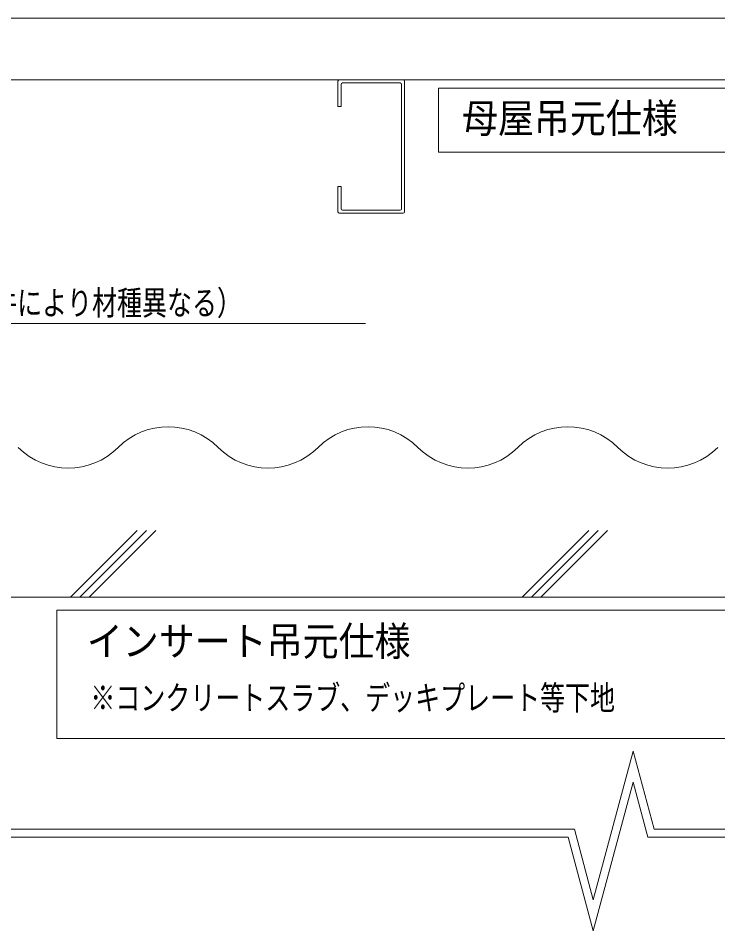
# Model space of a CAD drawing. Units: millimetres, scale not verified. Extents: x -205 to 205, y -142 to 143.
# Drawn here: x -16.5 to 36, y 74.2 to 142.6 of the extents above; entities that cross this region are included whole.
import ezdxf
from ezdxf.enums import TextEntityAlignment as Align

# ---------------------------------------------------------------- set-up
doc = ezdxf.new("R2010")
doc.units = ezdxf.units.MM
doc.header["$LTSCALE"] = 0.25
for name, color, linetype, lineweight in [('1-1_1-0 断面', 7, 'Continuous', 18), ('1-2_1-1 寸法', 7, 'Continuous', 18), ('1-3_1-2 文字', 7, 'Continuous', 18), ('F-1_F-0 図枠', 7, 'Continuous', 18)]:
    doc.layers.add(name, color=color, linetype=linetype, lineweight=lineweight)
doc.styles.add('ＭＳ ゴシック', font='')
doc.styles.get('ＭＳ ゴシック').set_extended_font_data('MS Gothic')

msp = doc.modelspace()

# ---------------------------------------------------------------- linework, layer by layer
at = {"layer": '1-1_1-0 断面'}
for p, q in [((-53.6225, 137.9878), (198.7027, 137.9878)), ((7.4909, 137.8878), (7.4909, 135.9878)), ((7.5909, 137.9878), (12.3909, 137.9878)), ((7.7209, 137.6578), (7.7209, 135.9878)), ((12.1609, 137.7578), (7.8209, 137.7578)), ((12.2609, 128.3178), (12.2609, 137.6578)), ((12.4909, 137.8878), (12.4909, 128.0878)), ((7.4909, 135.9878), (7.7209, 135.9878)), ((12.4909, 128.0878), (12.4909, 134.9878)), ((7.4909, 129.9878), (7.7209, 129.9878)), ((7.4909, 128.0878), (7.4909, 129.9878)), ((7.7209, 128.3178), (7.7209, 129.9878)), ((7.8209, 128.2178), (12.1609, 128.2178)), ((-53.6225, 99.1695), (198.7027, 99.1695))]:
    msp.add_line(p, q, dxfattribs=at)
msp.add_lwpolyline([(7.5909, 127.9878), (10.0669, 127.9878), (12.3909, 127.9878)], dxfattribs=at)
for centre, start, end in [((7.5909, 137.8878), 90, 180), ((7.8209, 137.6578), 90, 180), ((12.1609, 137.6578), 0, 90), ((12.3909, 137.8878), 0, 90), ((7.5909, 128.0878), 180, 270), ((7.8209, 128.3178), 180, 270), ((12.1609, 128.3178), 270, 0), ((12.3909, 128.0878), 270, 0)]:
    msp.add_arc(centre, 0.1, start, end, dxfattribs=at)
at = {"layer": '1-2_1-1 寸法'}
for p, q in [((-12.5873, 99.1695), (-7.5873, 104.1695)), ((-11.8802, 99.1695), (-6.8802, 104.1695)), ((-11.173, 99.1695), (-6.173, 104.1695)), ((21.3058, 99.1695), (26.3058, 104.1695)), ((22.0129, 99.1695), (27.0129, 104.1695)), ((22.72, 99.1695), (27.72, 104.1695)), ((31.2137, 81.7695), (29.6438, 87.6286)), ((29.6438, 85.3104), (26.6537, 74.1513)), ((30.7533, 81.1695), (29.6438, 85.3104)), ((-53.6225, 81.7695), (25.2336, 81.7695)), ((31.2137, 81.7695), (116.2336, 81.7695)), ((-53.6225, 81.1695), (24.7732, 81.1695)), ((24.7732, 81.1695), (26.6537, 74.1513)), ((30.7533, 81.1695), (115.7732, 81.1695))]:
    msp.add_line(p, q, dxfattribs=at)
msp.add_lwpolyline([(29.6438, 87.6286), (26.6537, 76.4695), (25.2336, 81.7695)], dxfattribs=at)
for centre, start, end in [((-5.2566, 106.6635), 45, 135), ((9.7434, 106.6635), 45, 135), ((24.7434, 106.6635), 45, 135), ((-12.7566, 114.1635), 225, 315), ((2.2434, 114.1635), 225, 315), ((17.2434, 114.1635), 225, 315), ((32.2434, 114.1635), 225, 315)]:
    msp.add_arc(centre, 5.3033, start, end, dxfattribs=at)
at = {"layer": '1-3_1-2 文字'}
for p, q in [((-31.5531, 119.7194), (9.5565, 119.7194)), ((-13.6147, 98.2063), (-13.6147, 88.5688))]:
    msp.add_line(p, q, dxfattribs=at)
msp.add_lwpolyline([(15.0236, 137.3769), (53.3163, 137.3769), (53.3163, 132.5582), (15.0236, 132.5582)], close=True, dxfattribs=at)
msp.add_lwpolyline([(-13.6147, 98.2063), (43.0602, 98.2063), (43.0602, 88.5688), (-13.6147, 88.5688)], dxfattribs=at)
at = {"layer": 'F-1_F-0 図枠'}
msp.add_line((205, 142.6155), (-205, 142.6155), dxfattribs=at)

# ---------------------------------------------------------------- texts
at = {"layer": '1-3_1-2 文字', "style": 'ＭＳ ゴシック'}
for s, height, width, p in [('母屋吊元仕様', 2.199, 0.9, (16.7947, 133.3591)), ('ブレース材（条件により材種異なる）', 1.833, 0.75, (-31.594, 119.7969)), ('インサート吊元仕様', 2.199, 0.9, (-11.3585, 94.1163)), ('※コンクリートスラブ、デッキプレート等下地', 1.833, 0.75, (-11.0936, 90.1623))]:
    msp.add_text(s, height=height, dxfattribs=dict(at, width=width)).set_placement(p, align=Align.BOTTOM_LEFT)

doc.saveas('drawing.dxf')
